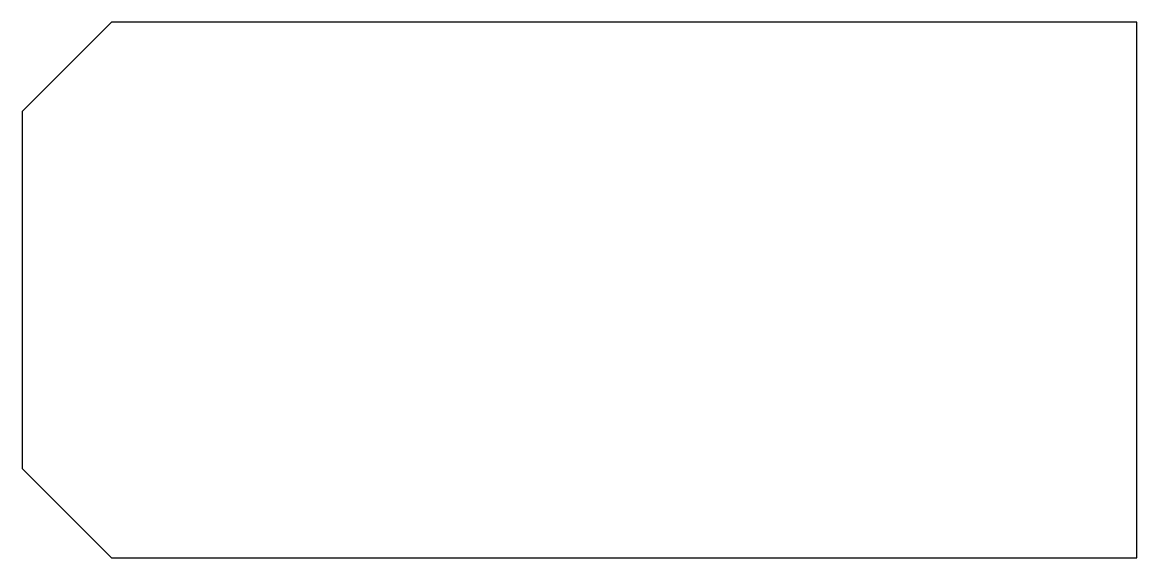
# Model space of a CAD drawing. Header units: millimetres. Extents: x 0 to 125, y 0 to 60.
import ezdxf

# ---------------------------------------------------------------- set-up
doc = ezdxf.new("R2010")
doc.units = ezdxf.units.MM
doc.layers.add('CUT_PROFILE', color=7, linetype='Continuous')

msp = doc.modelspace()

# ---------------------------------------------------------------- linework, layer by layer
at = {"layer": 'CUT_PROFILE'}
msp.add_lwpolyline([(0, 10), (10, 0), (125, 0), (125, 60), (10, 60), (0, 50)], close=True, dxfattribs=at)

doc.saveas('drawing.dxf')
